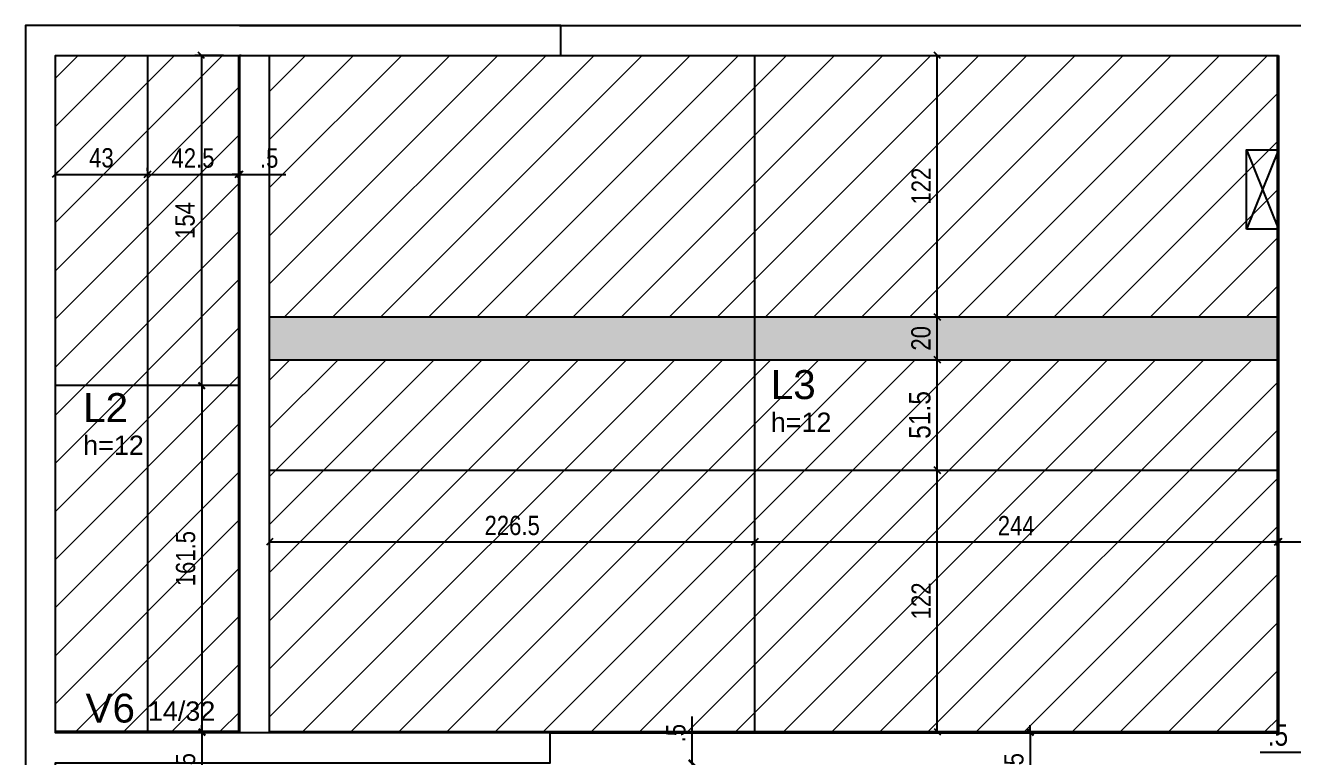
# Model space of a CAD drawing. Header units: millimetres. Extents: x 2513 to 6805, y 428 to 3176.
# Drawn here: x 3522 to 4114, y 2252 to 2594 of the extents above; entities that cross this region are included whole.
import ezdxf

# ---------------------------------------------------------------- set-up
doc = ezdxf.new("R2010")
doc.units = ezdxf.units.MM
for name, color, linetype in [('10', 252, 'Continuous'), ('9', 8, 'Continuous'), ('COTA', 241, 'Continuous'), ('ES-VIGA', 3, 'Continuous'), ('L-D', 2, 'Continuous'), ('L-N', 4, 'Continuous'), ('Painéis', 200, 'Continuous'), ('VIG-D', 2, 'Continuous'), ('VIG-N', 4, 'Continuous')]:
    doc.layers.add(name, color=color, linetype=linetype)
doc.layers.add('Hachura', color=251, linetype='Continuous', lineweight=9)
doc.layers.add('REAPROVEITAMENTO', color=251, linetype='Continuous', lineweight=9)
doc.styles.add('COTA TECNICA', font='techl___.ttf', dxfattribs={"height": 10})
doc.styles.add('COTA TECNICA-50', font='techl___.ttf', dxfattribs={"height": 9})
doc.styles.add('TQS_ARIAL', font='arial.ttf')
doc.dimstyles.new('COTA PAINEL-50', dxfattribs={"dimtxt": 9, "dimasz": 3, "dimexe": 3, "dimexo": 3, "dimgap": 3, "dimtad": 1, "dimdec": 1, "dimzin": 12, "dimdsep": 46, "dimtxsty": 'COTA TECNICA-50', "dimblk1": 'OBLIQUE', "dimblk2": 'OBLIQUE', "dimsah": 1, "dimcen": 0.9, "dimclrd": 4, "dimclre": 4, "dimclrt": 240, "dimadec": 1, "dimazin": 3, "dimtfac": 1, "dimtdec": 1, "dimtmove": 0, "dimatfit": 3, "dimfxl": 1, "dimtolj": 1, "dimtzin": 12, "dimarcsym": 0})
doc.dimstyles.new('PAINEL', dxfattribs={"dimtxt": 10, "dimasz": 3, "dimexe": 3, "dimexo": 3, "dimgap": 3, "dimtad": 1, "dimdec": 1, "dimzin": 12, "dimdsep": 46, "dimtxsty": 'COTA TECNICA', "dimblk1": 'OBLIQUE', "dimblk2": 'OBLIQUE', "dimsah": 1, "dimcen": 0.9, "dimclrd": 4, "dimclre": 4, "dimclrt": 240, "dimadec": 1, "dimazin": 3, "dimtfac": 1, "dimtdec": 1, "dimtmove": 0, "dimatfit": 3, "dimfxl": 1, "dimtolj": 1, "dimtzin": 12, "dimarcsym": 0})

# ---------------------------------------------------------------- blocks, each defined once
blk = doc.blocks.new('_Oblique')
at = {"color": 0, "linetype": 'ByBlock', "lineweight": -2}
blk.add_line((-0.5, -0.5), (0.5, 0.5), dxfattribs=at)
blk = doc.blocks.new('*D103')
at = {"layer": 'COTA', "color": 4, "lineweight": -2, "transparency": 16777216}
for p, q in [((3833.24, 2249.57), (3833.24, 2271.16)), ((3833.24, 2249.07), (3833.24, 2249.57)), ((3833.24, 2249.07), (3833.24, 2246.07))]:
    blk.add_line(p, q, dxfattribs=at)
at = {"layer": 'Defpoints', "color": 0, "transparency": 16777216}
for p in [(3833.24, 2249.57), (3833.24, 2249.57), (3833.24, 2249.07)]:
    blk.add_point(p, dxfattribs=at)
at = {"layer": 'COTA', "color": 4, "lineweight": -2, "transparency": 16777216, "xscale": 3, "yscale": 3, "zscale": 3}
for p, rotation in [((3833.24, 2249.57), 270), ((3833.24, 2249.07), 90)]:
    blk.add_blockref('_Oblique', p, dxfattribs=dict(at, rotation=rotation))
at = {"layer": 'COTA', "color": 240, "transparency": 16777216, "insert": (3825.64, 2263.36), "char_height": 9, "attachment_point": 5, "rotation": 90, "style": 'COTA TECNICA-50'}
blk.add_mtext('\\A1;.5', dxfattribs=at)
blk = doc.blocks.new('*D51')
at = {"layer": 'COTA', "color": 4, "lineweight": -2, "transparency": 16777216}
blk.add_line((3947.67, 2264.07), (3947.67, 2386.07), dxfattribs=at)
at = {"layer": 'Defpoints', "color": 0, "transparency": 16777216}
for p in [(3947.67, 2386.07), (3947.67, 2386.07), (3947.67, 2264.07)]:
    blk.add_point(p, dxfattribs=at)
at = {"layer": 'COTA', "color": 4, "lineweight": -2, "transparency": 16777216, "xscale": 3, "yscale": 3, "zscale": 3}
for p, rotation in [((3947.67, 2386.07), 90), ((3947.67, 2264.07), 270)]:
    blk.add_blockref('_Oblique', p, dxfattribs=dict(at, rotation=rotation))
at = {"layer": 'COTA', "color": 240, "transparency": 16777216, "insert": (3940.12, 2325.07), "char_height": 9, "attachment_point": 5, "rotation": 90, "style": 'COTA TECNICA-50'}
blk.add_mtext('\\A1;122', dxfattribs=at)
blk = doc.blocks.new('*D52')
at = {"layer": 'COTA', "color": 4, "lineweight": -2, "transparency": 16777216}
blk.add_line((3947.67, 2437.57), (3947.67, 2457.57), dxfattribs=at)
at = {"layer": 'Defpoints', "color": 0, "transparency": 16777216}
for p in [(3947.67, 2457.57), (3947.67, 2457.57), (3947.67, 2437.57)]:
    blk.add_point(p, dxfattribs=at)
at = {"layer": 'COTA', "color": 4, "lineweight": -2, "transparency": 16777216, "xscale": 3, "yscale": 3, "zscale": 3}
for p, rotation in [((3947.67, 2457.57), 90), ((3947.67, 2437.57), 270)]:
    blk.add_blockref('_Oblique', p, dxfattribs=dict(at, rotation=rotation))
at = {"layer": 'COTA', "color": 240, "transparency": 16777216, "insert": (3940.08, 2447.57), "char_height": 9, "attachment_point": 5, "rotation": 90, "style": 'COTA TECNICA-50'}
blk.add_mtext('\\A1;20', dxfattribs=at)
blk = doc.blocks.new('*D53')
at = {"layer": 'COTA', "color": 4, "lineweight": -2, "transparency": 16777216}
blk.add_line((3947.67, 2457.57), (3947.67, 2579.57), dxfattribs=at)
at = {"layer": 'Defpoints', "color": 0, "transparency": 16777216}
for p in [(3947.67, 2579.57), (3947.67, 2579.57), (3947.67, 2457.57)]:
    blk.add_point(p, dxfattribs=at)
at = {"layer": 'COTA', "color": 4, "lineweight": -2, "transparency": 16777216, "xscale": 3, "yscale": 3, "zscale": 3}
for p, rotation in [((3947.67, 2579.57), 90), ((3947.67, 2457.57), 270)]:
    blk.add_blockref('_Oblique', p, dxfattribs=dict(at, rotation=rotation))
at = {"layer": 'COTA', "color": 240, "transparency": 16777216, "insert": (3940.12, 2518.57), "char_height": 9, "attachment_point": 5, "rotation": 90, "style": 'COTA TECNICA-50'}
blk.add_mtext('\\A1;122', dxfattribs=at)
blk = doc.blocks.new('*D54')
at = {"layer": 'COTA', "color": 4, "lineweight": -2, "transparency": 16777216}
for p, q in [((3950.67, 2264.07), (3994.07, 2264.07)), ((3950.67, 2263.57), (3994.07, 2263.57)), ((3991.07, 2264.07), (3991.07, 2267.07)), ((3991.07, 2264.07), (3991.07, 2263.57)), ((3991.07, 2263.57), (3991.07, 2241.97))]:
    blk.add_line(p, q, dxfattribs=at)
at = {"layer": 'Defpoints', "color": 0, "transparency": 16777216}
for p in [(3947.67, 2264.07), (3947.67, 2263.57), (3991.07, 2263.57)]:
    blk.add_point(p, dxfattribs=at)
at = {"layer": 'COTA', "color": 4, "lineweight": -2, "transparency": 16777216, "xscale": 3, "yscale": 3, "zscale": 3}
for p, rotation in [((3991.07, 2264.07), 270), ((3991.07, 2263.57), 90)]:
    blk.add_blockref('_Oblique', p, dxfattribs=dict(at, rotation=rotation))
at = {"layer": 'COTA', "color": 240, "transparency": 16777216, "insert": (3983.47, 2249.77), "char_height": 9, "attachment_point": 5, "rotation": 90, "style": 'COTA TECNICA-50'}
blk.add_mtext('\\A1;.5', dxfattribs=at)
blk = doc.blocks.new('*D159')
at = {"layer": 'COTA', "color": 4, "lineweight": -2, "transparency": 16777216}
blk.add_line((3636, 2352.62), (3862.5, 2352.62), dxfattribs=at)
at = {"layer": 'Defpoints', "color": 0, "transparency": 16777216}
for p in [(3636, 2352.62), (3862.5, 2352.62), (3862.5, 2352.62)]:
    blk.add_point(p, dxfattribs=at)
at = {"layer": 'COTA', "color": 4, "lineweight": -2, "transparency": 16777216, "xscale": 3, "yscale": 3, "zscale": 3, "rotation": 180}
blk.add_blockref('_Oblique', (3636, 2352.62), dxfattribs=at)
at = {"layer": 'COTA', "color": 4, "lineweight": -2, "transparency": 16777216, "xscale": 3, "yscale": 3, "zscale": 3}
blk.add_blockref('_Oblique', (3862.5, 2352.62), dxfattribs=at)
at = {"layer": 'COTA', "color": 240, "transparency": 16777216, "insert": (3749.25, 2360.22), "char_height": 9, "attachment_point": 5, "style": 'COTA TECNICA-50'}
blk.add_mtext('\\A1;226.5', dxfattribs=at)
blk = doc.blocks.new('*D160')
at = {"layer": 'COTA', "color": 4, "lineweight": -2, "transparency": 16777216}
blk.add_line((3862.5, 2352.62), (4106.5, 2352.62), dxfattribs=at)
at = {"layer": 'Defpoints', "color": 0, "transparency": 16777216}
for p in [(3862.5, 2352.62), (4106.5, 2352.62), (4106.5, 2352.62)]:
    blk.add_point(p, dxfattribs=at)
at = {"layer": 'COTA', "color": 4, "lineweight": -2, "transparency": 16777216, "xscale": 3, "yscale": 3, "zscale": 3, "rotation": 180}
blk.add_blockref('_Oblique', (3862.5, 2352.62), dxfattribs=at)
at = {"layer": 'COTA', "color": 4, "lineweight": -2, "transparency": 16777216, "xscale": 3, "yscale": 3, "zscale": 3}
blk.add_blockref('_Oblique', (4106.5, 2352.62), dxfattribs=at)
at = {"layer": 'COTA', "color": 240, "transparency": 16777216, "insert": (3984.5, 2360.18), "char_height": 9, "attachment_point": 5, "style": 'COTA TECNICA-50'}
blk.add_mtext('\\A1;244', dxfattribs=at)
blk = doc.blocks.new('*D55')
at = {"layer": 'COTA', "color": 4, "lineweight": -2, "transparency": 16777216}
for p, q in [((4106.5, 2352.62), (4103.5, 2352.62)), ((4106.5, 2352.62), (4107, 2352.62)), ((4107, 2352.62), (4128.6, 2352.62))]:
    blk.add_line(p, q, dxfattribs=at)
at = {"layer": 'Defpoints', "color": 0, "transparency": 16777216}
for p in [(4106.5, 2352.62), (4107, 2352.62), (4107, 2352.62)]:
    blk.add_point(p, dxfattribs=at)
at = {"layer": 'COTA', "color": 4, "lineweight": -2, "transparency": 16777216, "xscale": 3, "yscale": 3, "zscale": 3}
blk.add_blockref('_Oblique', (4106.5, 2352.62), dxfattribs=at)
at = {"layer": 'COTA', "color": 4, "lineweight": -2, "transparency": 16777216, "xscale": 3, "yscale": 3, "zscale": 3, "rotation": 180}
blk.add_blockref('_Oblique', (4107, 2352.62), dxfattribs=at)
at = {"layer": 'COTA', "color": 240, "transparency": 16777216, "insert": (4120.8, 2360.22), "char_height": 9, "attachment_point": 5, "style": 'COTA TECNICA-50'}
blk.add_mtext('\\A1;.5', dxfattribs=at)
blk = doc.blocks.new('*D56')
at = {"layer": 'COTA', "color": 4, "lineweight": -2, "transparency": 16777216}
blk.add_line((3947.67, 2386.07), (3947.67, 2437.57), dxfattribs=at)
at = {"layer": 'Defpoints', "color": 0, "transparency": 16777216}
for p in [(3947.67, 2437.57), (3947.67, 2437.57), (3947.67, 2386.07)]:
    blk.add_point(p, dxfattribs=at)
at = {"layer": 'COTA', "color": 4, "lineweight": -2, "transparency": 16777216, "xscale": 3, "yscale": 3, "zscale": 3}
for p, rotation in [((3947.67, 2437.57), 90), ((3947.67, 2386.07), 270)]:
    blk.add_blockref('_Oblique', p, dxfattribs=dict(at, rotation=rotation))
at = {"layer": 'COTA', "color": 240, "transparency": 16777216, "insert": (3939.56, 2411.82), "char_height": 10, "attachment_point": 5, "rotation": 90, "style": 'COTA TECNICA'}
blk.add_mtext('\\A1;51.5', dxfattribs=at)
blk = doc.blocks.new('*D65')
at = {"layer": 'COTA', "color": 4, "lineweight": -2, "transparency": 16777216}
for p, q in [((3614.43, 2579.57), (3601.18, 2579.57)), ((3604.18, 2579.57), (3604.18, 2425.52)), ((3614.18, 2425.52), (3601.18, 2425.52))]:
    blk.add_line(p, q, dxfattribs=at)
at = {"layer": 'Defpoints', "color": 0, "transparency": 16777216}
for p in [(3617.43, 2579.57), (3604.18, 2425.52), (3617.18, 2425.52)]:
    blk.add_point(p, dxfattribs=at)
at = {"layer": 'COTA', "color": 4, "lineweight": -2, "transparency": 16777216, "xscale": 3, "yscale": 3, "zscale": 3}
for p, rotation in [((3604.18, 2579.57), 90), ((3604.18, 2425.52), 270)]:
    blk.add_blockref('_Oblique', p, dxfattribs=dict(at, rotation=rotation))
at = {"layer": 'COTA', "color": 240, "transparency": 16777216, "insert": (3596.58, 2502.54), "char_height": 9, "attachment_point": 5, "rotation": 90, "style": 'COTA TECNICA-50'}
blk.add_mtext('\\A1;154', dxfattribs=at)
blk = doc.blocks.new('*D66')
at = {"layer": 'COTA', "color": 4, "lineweight": -2, "transparency": 16777216}
for p, q in [((3614.43, 2425.52), (3601.43, 2425.52)), ((3604.43, 2425.52), (3604.43, 2264.07)), ((3614.43, 2264.07), (3601.43, 2264.07))]:
    blk.add_line(p, q, dxfattribs=at)
at = {"layer": 'Defpoints', "color": 0, "transparency": 16777216}
for p in [(3617.43, 2425.52), (3604.43, 2264.07), (3617.43, 2264.07)]:
    blk.add_point(p, dxfattribs=at)
at = {"layer": 'COTA', "color": 4, "lineweight": -2, "transparency": 16777216, "xscale": 3, "yscale": 3, "zscale": 3}
for p, rotation in [((3604.43, 2425.52), 90), ((3604.43, 2264.07), 270)]:
    blk.add_blockref('_Oblique', p, dxfattribs=dict(at, rotation=rotation))
at = {"layer": 'COTA', "color": 240, "transparency": 16777216, "insert": (3596.83, 2344.79), "char_height": 9, "attachment_point": 5, "rotation": 90, "style": 'COTA TECNICA-50'}
blk.add_mtext('\\A1;161.5', dxfattribs=at)
blk = doc.blocks.new('*D161')
at = {"layer": 'COTA', "color": 4, "lineweight": -2, "transparency": 16777216}
for p, q in [((3536, 2524.04), (3579, 2524.04)), ((3579, 2525.77), (3579, 2527.04))]:
    blk.add_line(p, q, dxfattribs=at)
at = {"layer": 'Defpoints', "color": 0, "transparency": 16777216}
for p in [(3536, 2524.04), (3579, 2524.04), (3579, 2522.77)]:
    blk.add_point(p, dxfattribs=at)
at = {"layer": 'COTA', "color": 4, "lineweight": -2, "transparency": 16777216, "xscale": 3, "yscale": 3, "zscale": 3, "rotation": 180}
blk.add_blockref('_Oblique', (3536, 2524.04), dxfattribs=at)
at = {"layer": 'COTA', "color": 4, "lineweight": -2, "transparency": 16777216, "xscale": 3, "yscale": 3, "zscale": 3}
blk.add_blockref('_Oblique', (3579, 2524.04), dxfattribs=at)
at = {"layer": 'COTA', "color": 240, "transparency": 16777216, "insert": (3557.5, 2531.73), "char_height": 9, "attachment_point": 5, "style": 'COTA TECNICA-50'}
blk.add_mtext('\\A1;43', dxfattribs=at)
blk = doc.blocks.new('*D67')
at = {"layer": 'COTA', "color": 4, "lineweight": -2, "transparency": 16777216}
blk.add_line((3579, 2524.04), (3621.5, 2524.04), dxfattribs=at)
at = {"layer": 'Defpoints', "color": 0, "transparency": 16777216}
for p in [(3579, 2524.04), (3621.5, 2524.04), (3621.5, 2524.04)]:
    blk.add_point(p, dxfattribs=at)
at = {"layer": 'COTA', "color": 4, "lineweight": -2, "transparency": 16777216, "xscale": 3, "yscale": 3, "zscale": 3, "rotation": 180}
blk.add_blockref('_Oblique', (3579, 2524.04), dxfattribs=at)
at = {"layer": 'COTA', "color": 4, "lineweight": -2, "transparency": 16777216, "xscale": 3, "yscale": 3, "zscale": 3}
blk.add_blockref('_Oblique', (3621.5, 2524.04), dxfattribs=at)
at = {"layer": 'COTA', "color": 240, "transparency": 16777216, "insert": (3600.25, 2531.63), "char_height": 9, "attachment_point": 5, "style": 'COTA TECNICA-50'}
blk.add_mtext('\\A1;42.5', dxfattribs=at)
blk = doc.blocks.new('*D68')
at = {"layer": 'COTA', "color": 4, "lineweight": -2, "transparency": 16777216}
for p, q in [((3614.43, 2264.07), (3601.43, 2264.07)), ((3614.43, 2263.57), (3601.43, 2263.57)), ((3604.43, 2264.07), (3604.43, 2267.07)), ((3604.43, 2264.07), (3604.43, 2263.57)), ((3604.43, 2263.57), (3604.43, 2241.97))]:
    blk.add_line(p, q, dxfattribs=at)
at = {"layer": 'Defpoints', "color": 0, "transparency": 16777216}
for p in [(3604.43, 2263.57), (3617.43, 2264.07), (3617.43, 2263.57)]:
    blk.add_point(p, dxfattribs=at)
at = {"layer": 'COTA', "color": 4, "lineweight": -2, "transparency": 16777216, "xscale": 3, "yscale": 3, "zscale": 3}
for p, rotation in [((3604.43, 2264.07), 270), ((3604.43, 2263.57), 90)]:
    blk.add_blockref('_Oblique', p, dxfattribs=dict(at, rotation=rotation))
at = {"layer": 'COTA', "color": 240, "transparency": 16777216, "insert": (3596.83, 2249.77), "char_height": 9, "attachment_point": 5, "rotation": 90, "style": 'COTA TECNICA-50'}
blk.add_mtext('\\A1;.5', dxfattribs=at)
blk = doc.blocks.new('*D69')
at = {"layer": 'COTA', "color": 4, "lineweight": -2, "transparency": 16777216}
for p, q in [((3621.5, 2524.04), (3618.5, 2524.04)), ((3621.5, 2524.04), (3622, 2524.04)), ((3622, 2524.04), (3643.59, 2524.04))]:
    blk.add_line(p, q, dxfattribs=at)
at = {"layer": 'Defpoints', "color": 0, "transparency": 16777216}
for p in [(3621.5, 2524.04), (3622, 2524.04), (3622, 2524.04)]:
    blk.add_point(p, dxfattribs=at)
at = {"layer": 'COTA', "color": 4, "lineweight": -2, "transparency": 16777216, "xscale": 3, "yscale": 3, "zscale": 3}
blk.add_blockref('_Oblique', (3621.5, 2524.04), dxfattribs=at)
at = {"layer": 'COTA', "color": 4, "lineweight": -2, "transparency": 16777216, "xscale": 3, "yscale": 3, "zscale": 3, "rotation": 180}
blk.add_blockref('_Oblique', (3622, 2524.04), dxfattribs=at)
at = {"layer": 'COTA', "color": 240, "transparency": 16777216, "insert": (3635.8, 2531.63), "char_height": 9, "attachment_point": 5, "style": 'COTA TECNICA-50'}
blk.add_mtext('\\A1;.5', dxfattribs=at)
blk = doc.blocks.new('*D17')
at = {"layer": 'COTA', "color": 4, "lineweight": -2, "transparency": 16777216}
for p, q in [((4121, 2254.35), (4098.35, 2254.35)), ((4121.5, 2254.35), (4121, 2254.35)), ((4121.5, 2254.35), (4124.5, 2254.35))]:
    blk.add_line(p, q, dxfattribs=at)
at = {"layer": 'Defpoints', "color": 0, "transparency": 16777216}
for p in [(4121, 2254.35), (4121, 2254.35), (4121.5, 2254.35)]:
    blk.add_point(p, dxfattribs=at)
at = {"layer": 'COTA', "color": 4, "lineweight": -2, "transparency": 16777216, "xscale": 3, "yscale": 3, "zscale": 3}
blk.add_blockref('_Oblique', (4121, 2254.35), dxfattribs=at)
at = {"layer": 'COTA', "color": 4, "lineweight": -2, "transparency": 16777216, "xscale": 3, "yscale": 3, "zscale": 3, "rotation": 180}
blk.add_blockref('_Oblique', (4121.5, 2254.35), dxfattribs=at)
at = {"layer": 'COTA', "color": 240, "transparency": 16777216, "insert": (4106.68, 2262.46), "char_height": 10, "attachment_point": 5, "style": 'COTA TECNICA'}
blk.add_mtext('\\A1;.5', dxfattribs=at)

msp = doc.modelspace()

# ---------------------------------------------------------------- hatches: boundary and pattern name
at = {"layer": 'Hachura', "linetype": 'ByBlock'}
h = msp.add_hatch(color=256, dxfattribs=at)
h.dxf.hatch_style = 1
h.paths.add_polyline_path([(3635.5, 2457.57), (3635.5, 2437.57), (4106.5, 2437.57), (4106.5, 2457.57)])
at = {"layer": 'REAPROVEITAMENTO', "linetype": 'ByBlock'}
h = msp.add_hatch(dxfattribs=at)
h.set_pattern_fill('ANSI31', color=256, scale=5, style=2)
h.set_pattern_definition([(45, (-2087.914, -495.658), (-11.22532, 11.22532), [])])
h.paths.add_polyline_path([(3622, 2579.57), (3536, 2579.57), (3536, 2264.07), (3622, 2264.07)])
h = msp.add_hatch(dxfattribs=at)
h.set_pattern_fill('ANSI31', color=256, scale=5, style=2)
h.set_pattern_definition([(45, (-1936.914, -495.658), (-11.22532, 11.22532), [])])
h.paths.add_polyline_path([(3636, 2437.57), (3636, 2264.07), (4106.75, 2264.07), (4107, 2579.57), (3636, 2579.57), (3636, 2457.57), (4106.5, 2457.57), (4106.5, 2437.57)])

# ---------------------------------------------------------------- linework, layer by layer
at = {"layer": '10', "color": 252, "linetype": 'Continuous'}
for p, q in [((4092, 2535.57), (4107, 2498.57)), ((4107, 2535.57), (4092, 2498.57))]:
    msp.add_line(p, q, dxfattribs=at)
msp.add_lwpolyline([(4092, 2498.57), (4092, 2535.57), (4107, 2535.57), (4107, 2498.57), (4092, 2498.57)], dxfattribs=at)
at = {"layer": '9', "color": 8, "linetype": 'Continuous'}
for p, q in [((3622, 2593.57), (4121, 2593.57)), ((3636, 2263.57), (3636, 2579.57)), ((3636, 2579.57), (4107, 2579.57)), ((4107, 2579.57), (4107, 2263.57)), ((3767, 2263.57), (4107, 2263.57))]:
    msp.add_line(p, q, dxfattribs=at)
msp.add_lwpolyline([(3622.75, 2579.57), (3622, 2579.57), (3622, 2263.57)], dxfattribs=at)
at = {"layer": 'ES-VIGA', "linetype": 'Continuous'}
for points in [[(3622, 2593.57), (3522, 2593.57), (3522, 1589.57), (3622, 1589.57)], [(3772, 2593.57), (3522, 2593.57), (3522, 1589.57), (3767, 1589.57), (3767, 1603.57), (3536, 1603.57), (3536, 1919.57), (3767, 1919.57), (3767, 1933.57), (3536, 1933.57), (3536, 2249.57), (3767, 2249.57), (3767, 2263.57), (3536, 2263.57), (3536, 2579.57), (3772, 2579.57), (3772, 2593.57)]]:
    msp.add_lwpolyline(points, dxfattribs=at)
at = {"layer": 'Painéis'}
for p, q in [((3579, 2579.57), (3579, 2264.07)), ((3621.5, 2579.57), (3621.5, 2264.07)), ((3862.5, 2264.07), (3862.5, 2579.57)), ((4106.5, 2264.07), (4106.5, 2579.57)), ((3636, 2457.57), (4106.5, 2457.57)), ((3636, 2437.57), (4106.5, 2437.57)), ((3621.5, 2425.52), (3536, 2425.52)), ((3636, 2386.07), (4106.5, 2386.07)), ((3621.5, 2264.07), (3536.01, 2264.07)), ((3636, 2264.07), (4106.5, 2264.07))]:
    msp.add_line(p, q, dxfattribs=at)

# ---------------------------------------------------------------- texts
at = {"layer": 'L-D', "linetype": 'Continuous', "style": 'TQS_ARIAL'}
for p in [(3869.95, 2403.92), (3548.98, 2393.21)]:
    msp.add_text('h=12', height=9, dxfattribs=at).set_placement(p)
at = {"layer": 'L-N', "linetype": 'Continuous', "style": 'TQS_ARIAL'}
for s, p in [('L3', (3869.95, 2419.22)), ('L2', (3548.98, 2408.51))]:
    msp.add_text(s, height=13.5, dxfattribs=at).set_placement(p)
at = {"layer": 'VIG-D', "linetype": 'Continuous', "style": 'TQS_ARIAL'}
msp.add_text('14/32', height=9, dxfattribs=at).set_placement((3579.19, 2269.17))
at = {"layer": 'VIG-N', "linetype": 'Continuous', "style": 'TQS_ARIAL'}
msp.add_text('V6', height=13.5, dxfattribs=at).set_placement((3550.1, 2268.32))

# ---------------------------------------------------------------- dimensions: what is measured, and where the dimension line sits
at = {"layer": 'COTA'}
for base, p1, p2, dimstyle, picture, middle in [((3604.1784, 2425.5168), (3617.4305, 2579.5657), (3617.1805, 2425.5168), 'COTA PAINEL-50', '*D65', (3596.5797, 2502.5413)), ((3947.67, 2579.57), (3947.67, 2457.57), (3947.67, 2579.57), 'COTA PAINEL-50', '*D53', (3940.12, 2518.57)), ((3947.67, 2457.57), (3947.67, 2437.57), (3947.67, 2457.57), 'COTA PAINEL-50', '*D52', (3940.08, 2447.57)), ((3947.67, 2437.57), (3947.67, 2386.07), (3947.67, 2437.57), 'PAINEL', '*D56', (3939.56, 2411.82)), ((3604.4295, 2264.0657), (3617.4305, 2425.5168), (3617.4315, 2264.0657), 'COTA PAINEL-50', '*D66', (3596.8308, 2344.7913)), ((3947.67, 2386.07), (3947.67, 2264.07), (3947.67, 2386.07), 'COTA PAINEL-50', '*D51', (3940.12, 2325.07)), ((3833.24, 2249.57), (3833.24, 2249.07), (3833.24, 2249.57), 'COTA PAINEL-50', '*D103', (3825.64, 2263.36))]:
    dim = msp.add_linear_dim(base=base, p1=p1, p2=p2, angle=90, dimstyle=dimstyle, dxfattribs=at)
    dim.commit()
    dim.dimension.update_dxf_attribs({"geometry": picture, "text_midpoint": middle})
for base, p1, p2, dimstyle, picture, middle in [((3579, 2524.04), (3536, 2524.04), (3579, 2522.77), 'COTA PAINEL-50', '*D161', (3557.5, 2531.73)), ((3621.5, 2524.04), (3579, 2524.04), (3621.5, 2524.04), 'COTA PAINEL-50', '*D67', (3600.25, 2531.63)), ((3622, 2524.04), (3621.5, 2524.04), (3622, 2524.04), 'COTA PAINEL-50', '*D69', (3635.8, 2531.63)), ((3862.5, 2352.62), (3636, 2352.62), (3862.5, 2352.62), 'COTA PAINEL-50', '*D159', (3749.25, 2360.22)), ((4106.5, 2352.62), (3862.5, 2352.62), (4106.5, 2352.62), 'COTA PAINEL-50', '*D160', (3984.5, 2360.18)), ((4107, 2352.62), (4106.5, 2352.62), (4107, 2352.62), 'COTA PAINEL-50', '*D55', (4120.8, 2360.22)), ((4121, 2254.35), (4121.5, 2254.35), (4121, 2254.35), 'PAINEL', '*D17', (4106.68, 2262.46))]:
    dim = msp.add_linear_dim(base=base, p1=p1, p2=p2, dimstyle=dimstyle, dxfattribs=at)
    dim.commit()
    dim.dimension.update_dxf_attribs({"geometry": picture, "text_midpoint": middle})
for base, p1, p2, picture, middle in [((3604.43, 2263.57), (3617.43, 2264.07), (3617.43, 2263.57), '*D68', (3604.43, 2249.77)), ((3991.07, 2263.57), (3947.67, 2264.07), (3947.67, 2263.57), '*D54', (3991.07, 2249.77))]:
    dim = msp.add_linear_dim(base=base, p1=p1, p2=p2, angle=90, dimstyle='COTA PAINEL-50', dxfattribs=at)
    dim.commit()
    dim.dimension.update_dxf_attribs({"geometry": picture, "text_midpoint": middle, "dimtype": 160})

doc.saveas('drawing.dxf')
